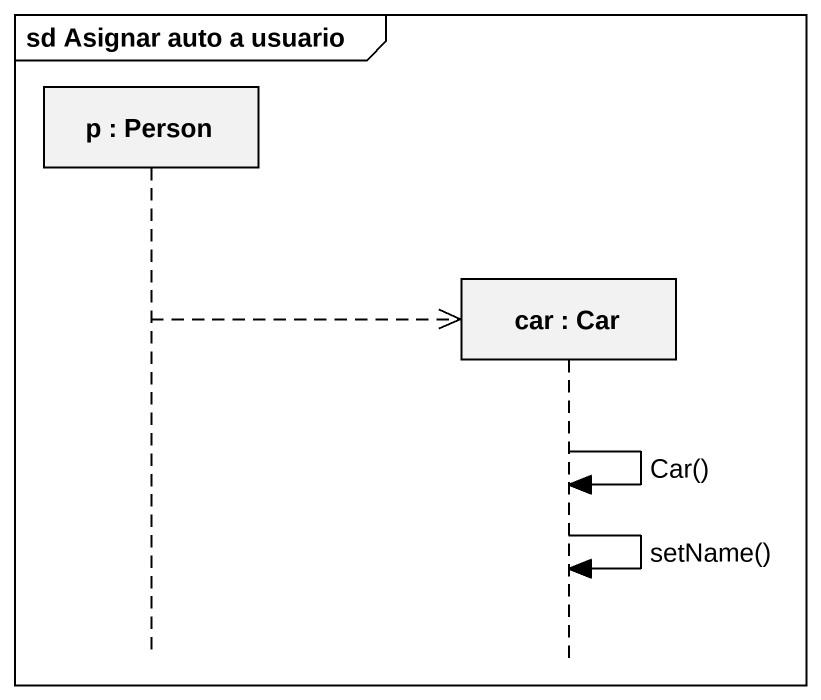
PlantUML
@startuml
mainframe sd Asignar auto a usuario
hide footbox
participant "p : Person" as p
participant "car : Car" as car

p -->> car **
car -> car : Car()
car -> car : setName()
@enduml
